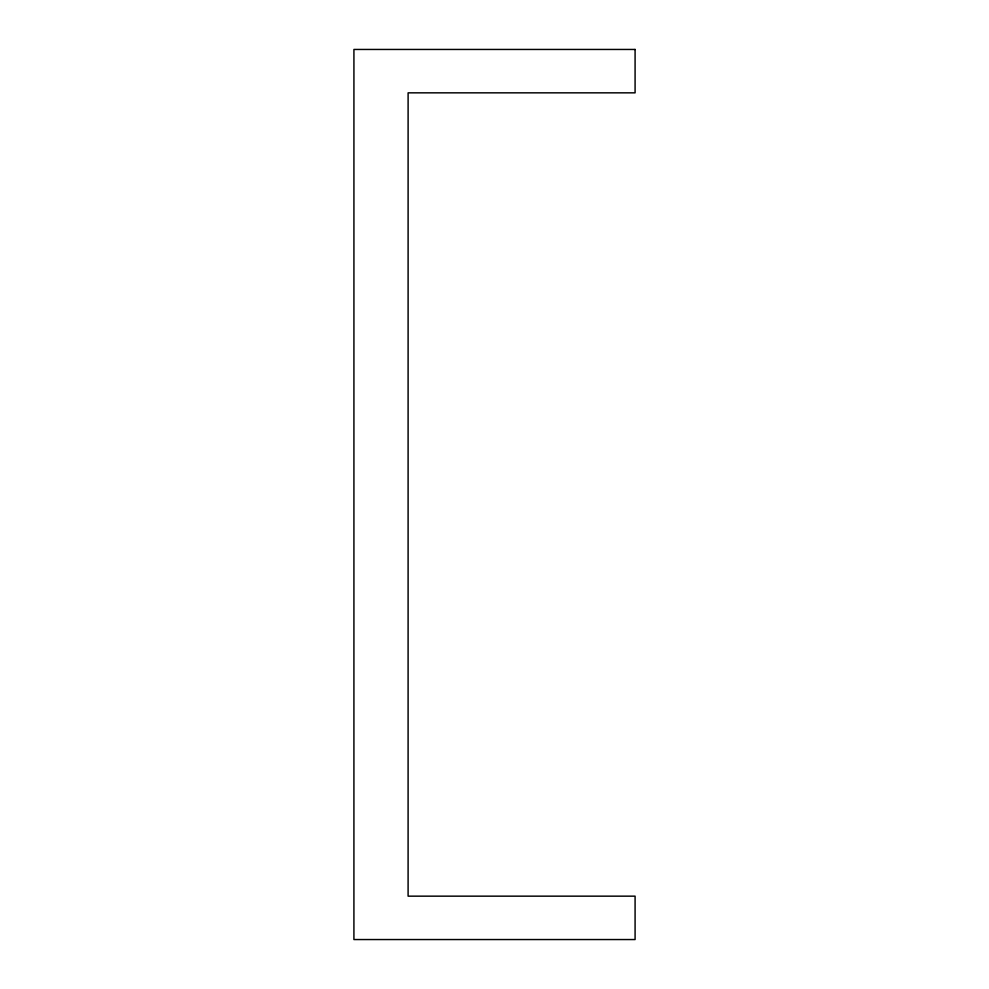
<?xml version="1.0" encoding="UTF-8"?>
<svg xmlns="http://www.w3.org/2000/svg" width="989" height="989" viewBox="0 0 989 989"><rect width="100%" height="100%" fill="white"/><g stroke="black" fill="none" stroke-linecap="round" stroke-linejoin="round"><path stroke-width="1.48" d="M635.086 49.45L353.926 49.45L353.914 939.55L635.086 939.55L635.086 896.158L408.098 896.158L408.111 92.842L635.086 92.842L635.086 49.45"/></g></svg>
